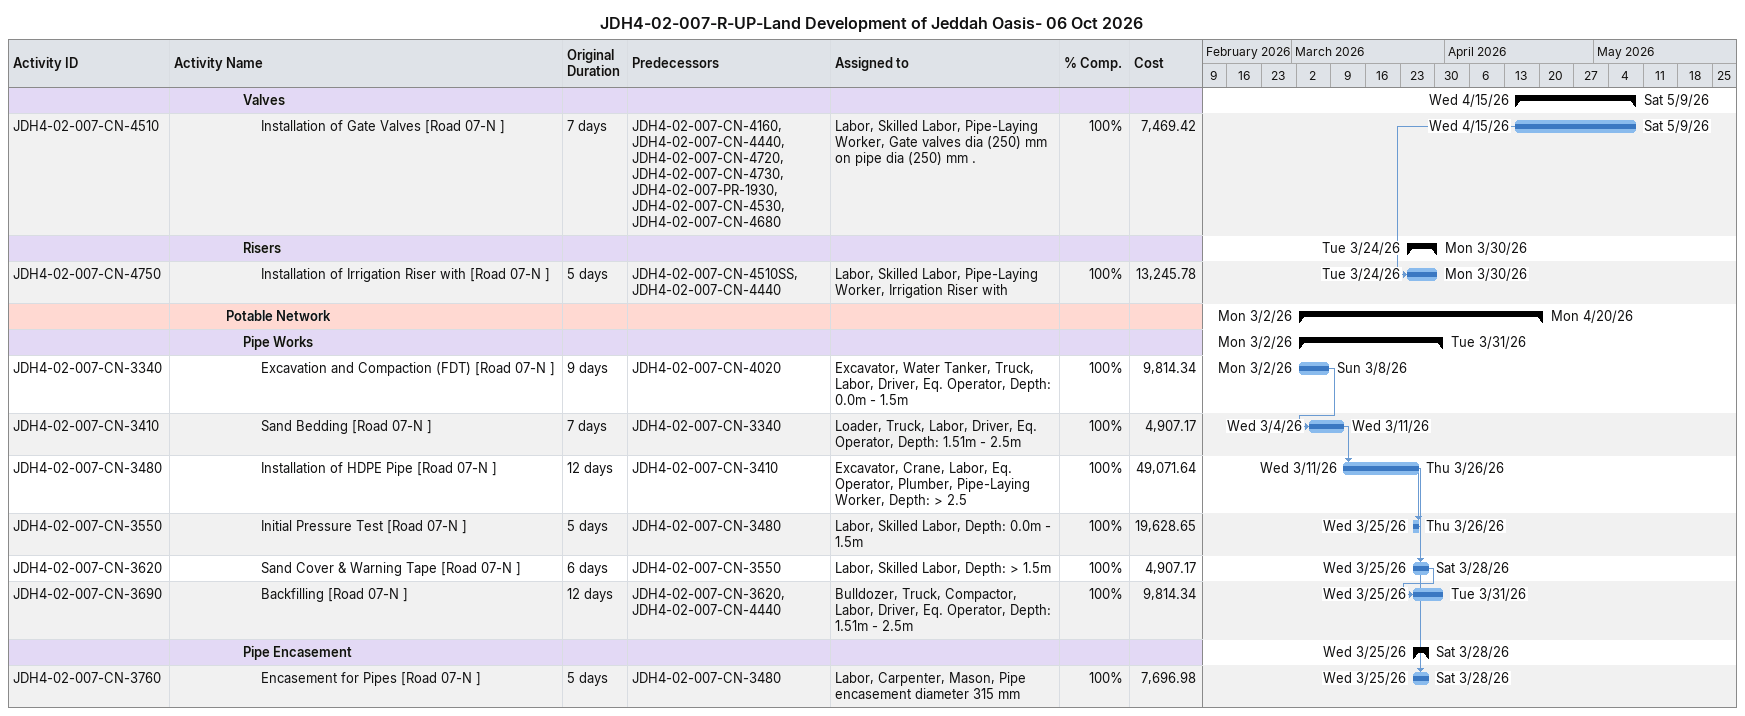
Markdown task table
JDH4-02-007-R-UP-Land Development of Jeddah Oasis- 06 Oct 2026

| ID | Level | Task | Original duration | Start | Finish | Predecessors | Resources | % complete | Cost |
|---|---|---|---|---|---|---|---|---|---|
|  | 5 | **Valves** |  | 2026-04-15 | 2026-05-09 |  |  |  |  |
| JDH4-02-007-CN-4510 | 6 | Installation of Gate Valves [Road 07-N ] | 7d | 2026-04-15 | 2026-05-09 | JDH4-02-007-CN-4160, JDH4-02-007-CN-4440, JDH4-02-007-CN-4720, JDH4-02-007-CN-4730, JDH4-02-007-PR-1930, JDH4-02-007-CN-4530, JDH4-02-007-CN-4680 | Labor, Skilled Labor, Pipe-Laying Worker, Gate valves dia (250) mm on pipe dia (250) mm . | 100 | 7469.42 |
|  | 5 | **Risers** |  | 2026-03-24 | 2026-03-30 |  |  |  |  |
| JDH4-02-007-CN-4750 | 6 | Installation of Irrigation Riser with [Road 07-N ] | 5d | 2026-03-24 | 2026-03-30 | JDH4-02-007-CN-4510SS, JDH4-02-007-CN-4440 | Labor, Skilled Labor, Pipe-Laying Worker, Irrigation Riser with | 100 | 13245.78 |
|  | 4 | **Potable Network** |  | 2026-03-02 | 2026-04-20 |  |  |  |  |
|  | 5 | **Pipe Works** |  | 2026-03-02 | 2026-03-31 |  |  |  |  |
| JDH4-02-007-CN-3340 | 6 | Excavation and Compaction (FDT) [Road 07-N ] | 9d | 2026-03-02 | 2026-03-08 | JDH4-02-007-CN-4020 | Excavator, Water Tanker, Truck, Labor, Driver, Eq. Operator, Depth: 0.0m - 1.5m | 100 | 9814.34 |
| JDH4-02-007-CN-3410 | 6 | Sand Bedding [Road 07-N ] | 7d | 2026-03-04 | 2026-03-11 | JDH4-02-007-CN-3340 | Loader, Truck, Labor, Driver, Eq. Operator, Depth: 1.51m - 2.5m | 100 | 4907.17 |
| JDH4-02-007-CN-3480 | 6 | Installation of HDPE Pipe [Road 07-N ] | 12d | 2026-03-11 | 2026-03-26 | JDH4-02-007-CN-3410 | Excavator, Crane, Labor, Eq. Operator, Plumber, Pipe-Laying Worker, Depth: > 2.5 | 100 | 49071.64 |
| JDH4-02-007-CN-3550 | 6 | Initial Pressure Test [Road 07-N ] | 5d | 2026-03-25 | 2026-03-26 | JDH4-02-007-CN-3480 | Labor, Skilled Labor, Depth: 0.0m - 1.5m | 100 | 19628.65 |
| JDH4-02-007-CN-3620 | 6 | Sand Cover & Warning Tape [Road 07-N ] | 6d | 2026-03-25 | 2026-03-28 | JDH4-02-007-CN-3550 | Labor, Skilled Labor, Depth: > 1.5m | 100 | 4907.17 |
| JDH4-02-007-CN-3690 | 6 | Backfilling [Road 07-N ] | 12d | 2026-03-25 | 2026-03-31 | JDH4-02-007-CN-3620, JDH4-02-007-CN-4440 | Bulldozer, Truck, Compactor, Labor, Driver, Eq. Operator, Depth: 1.51m - 2.5m | 100 | 9814.34 |
|  | 5 | **Pipe Encasement** |  | 2026-03-25 | 2026-03-28 |  |  |  |  |
| JDH4-02-007-CN-3760 | 6 | Encasement for Pipes [Road 07-N ] | 5d | 2026-03-25 | 2026-03-28 | JDH4-02-007-CN-3480 | Labor, Carpenter, Mason, Pipe encasement diameter 315 mm | 100 | 7696.98 |
